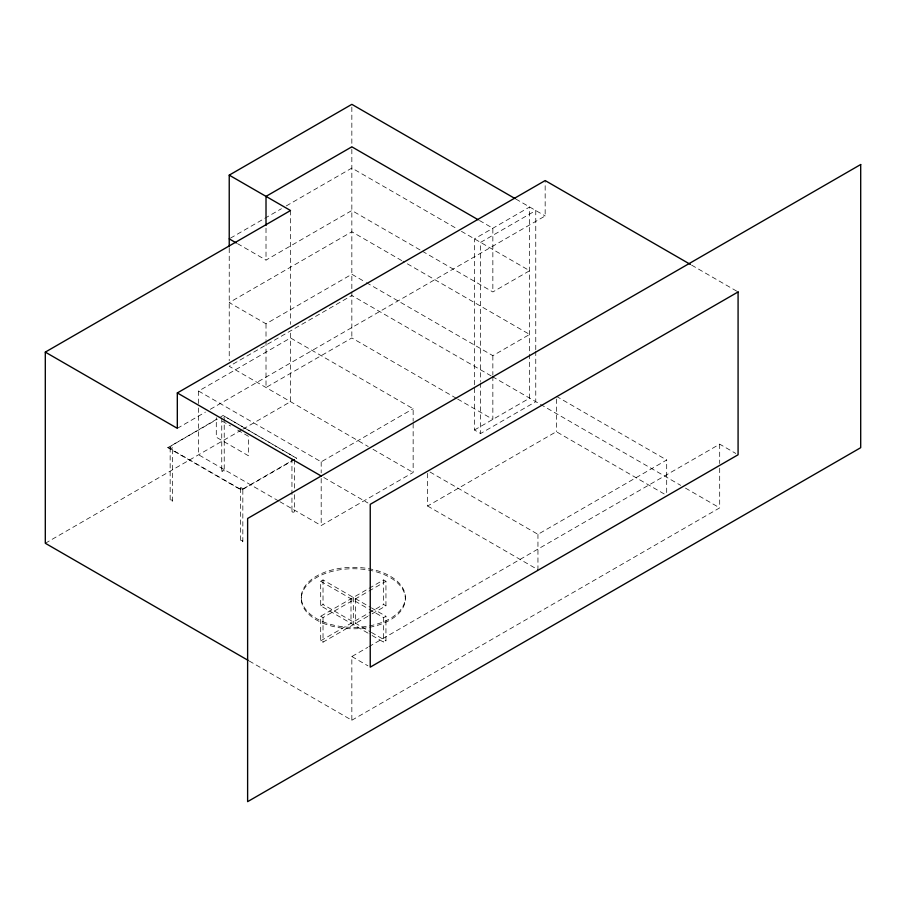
<?xml version="1.0" encoding="UTF-8"?>
<svg xmlns="http://www.w3.org/2000/svg" width="906" height="906" viewBox="0 0 906 906"><rect width="100%" height="100%" fill="white"/><g stroke="black" fill="none" stroke-linecap="round" stroke-linejoin="round"><path stroke-width="0.68" stroke-dasharray="4.53 3.4" d="M230.441 238.153L281.426 208.72M286.285 205.911L351.845 168.063L456.567 228.527M237.531 243.646L266.013 260.09L351.845 210.532L421.131 250.543M401.766 260.6L351.845 231.777L229.229 302.57L266.013 323.804L351.845 274.246L365.209 281.97M198.573 403.521L198.573 391.052L290.532 337.961L413.147 408.753L413.147 421.222M177.316 428.334L205.424 412.105M210.317 409.286L545.163 215.956L545.163 180.566M456.386 398.323L351.845 337.961L266.013 387.519L266.013 341.811M294.269 459.693L241.483 490.169L167.916 447.689L219.49 417.564M220.69 416.862L223.091 415.48L296.658 458.311L223.091 415.48M167.916 447.689L217.1 419.297M45.3 543.26L241.732 429.852M242.955 429.15L290.532 401.675L290.532 329.999M422.343 251.245L492.853 291.947L529.636 270.713L461.437 231.336M167.916 447.338L241.483 489.818L294.269 459.342M366.432 282.672L492.853 355.662L529.636 334.427L402.989 261.302M198.573 391.052L321.188 461.845L413.147 408.753M474.461 429.999L529.636 398.142L529.636 206.998L474.461 238.856L474.461 429.999L480.588 433.532L535.763 401.675L535.763 351.086M279.909 501.731L321.188 525.559L413.147 472.468L413.147 422.604M427.587 473.34L427.587 506.012L556.341 431.686L665.48 494.699M367.87 633.056L320.69 605.82L320.69 581.278L323.023 579.931L370.192 607.167M320.69 605.82L323.023 604.483L370.192 631.708M367.768 616.318L323.023 642.15L320.69 640.814L320.69 616.261L367.87 589.025M369.082 588.322L383.623 579.931L385.945 581.278L385.945 605.82L368.98 615.616M320.69 616.261L323.023 617.598L367.768 591.765M368.98 591.074L385.945 581.278M320.69 640.814L367.87 613.577M369.082 612.875L383.623 604.483L385.945 605.82M369.082 609.206L383.623 617.598L385.945 616.261L385.945 640.814L383.623 642.15L369.082 633.758M430.022 472.026L537.949 534.336L666.691 459.999L666.691 495.401M249.252 661.018L351.845 720.236L351.845 656.533L367.734 647.36M368.946 646.646L719.692 444.155L735.785 453.442M351.845 720.236L719.692 507.87L719.692 464.925M691.618 265.118L736.929 291.279M515.831 199.026L545.163 215.956M479.478 220.509L492.853 228.233L492.853 291.947M556.341 396.284L666.691 459.999M491.165 375.922L351.845 295.492L229.229 366.284L368.232 446.533M492.377 376.624L680.712 485.367M685.468 488.108L719.692 507.87M457.598 399.025L492.853 419.376L492.853 376.443M373.023 449.297L413.147 472.468M427.587 506.012L537.949 569.727L537.949 534.336M323.77 477.496L367.938 503M222.242 421.165L230.566 425.979M237.7 430.101L248.414 436.284L248.414 455.752L216.285 437.202L216.285 417.734M278.697 501.029L198.573 454.767L198.573 404.903M371.403 607.858L385.945 616.261M320.69 581.278L367.87 608.504M371.403 632.411L385.945 640.814M351.845 656.533L367.938 665.819M719.692 444.155L719.692 463.544M556.341 399.014L556.341 431.686M535.763 349.671L535.763 210.532L480.588 242.389L480.588 381.528M492.853 355.662L492.853 375.05M480.588 382.932L480.588 433.532M405.344 597.348L405.344 598.764M383.623 579.931L383.623 604.483M383.623 617.598L383.623 642.15M355.65 598.764L355.65 623.317M353.317 597.428L353.317 624.664M351.845 107.123L351.845 147.916M351.845 149.32L351.845 337.961M350.996 598.764L350.996 623.317M323.023 579.931L323.023 604.483M323.023 617.598L323.023 642.15M321.188 461.845L321.188 472.932M321.188 478.47L321.188 525.559M301.302 597.348L301.302 598.764M294.416 459.772L294.416 489.115M294.416 494.699L294.416 511.471A1.234 0.713 0 0 1 292.559 512.083A1.234 0.713 0 0 1 292.559 510.848A1.234 0.713 0 0 1 294.416 511.471M291.947 458.368L291.947 511.471M290.532 210.532L290.532 324.382M266.013 228.233L266.013 260.09M266.013 323.804L266.013 340.43M242.831 488.153A1.234 0.713 0 0 1 240.973 488.776A1.234 0.713 0 0 1 240.973 487.541A1.234 0.713 0 0 1 242.831 488.153L242.831 541.256A1.234 0.713 0 0 1 240.973 541.867A1.234 0.713 0 0 1 240.973 540.633A1.234 0.713 0 0 1 242.831 541.256M240.362 488.153L240.362 541.256M229.229 248.221L229.229 360.735M224.224 470.939A1.234 0.713 0 0 0 222.366 470.327A1.234 0.713 0 0 0 222.366 471.562A1.234 0.713 0 0 0 224.224 470.939L224.224 417.847A1.234 0.713 0 0 0 223.114 417.134M221.755 417.847L221.755 470.939M172.638 447.632A1.234 0.713 0 0 1 170.781 448.244A1.234 0.713 0 0 1 170.781 447.009A1.234 0.713 0 0 1 172.638 447.632L172.638 500.724A1.234 0.713 0 0 1 170.781 501.346A1.234 0.713 0 0 1 170.781 500.112A1.234 0.713 0 0 1 172.638 500.724M170.158 447.632L170.158 500.724M322.796 623.09A52.027 30.034 0 0 0 405.061 601.867A52.027 30.034 0 0 0 332.106 571.346A52.027 30.034 0 0 0 322.796 623.09M322.796 621.675A52.027 30.034 0 0 0 405.061 600.452A52.027 30.034 0 0 0 332.106 569.931A52.027 30.034 0 0 0 322.796 621.675"/><path stroke-width="1.36" d="M229.229 246.817L229.229 175.141L351.845 104.349L515.027 198.561M248.097 660.349L45.3 543.26L45.3 352.117L290.532 210.532L229.229 175.141M45.3 352.117L177.316 428.334L177.316 392.944L545.163 180.566L690.395 264.416M478.266 219.807L351.845 146.829L266.013 196.376L266.013 225.469M229.229 238.856L236.341 242.967M177.316 392.944L321.392 476.126M860.7 164.518L247.621 518.481L247.621 801.651L860.7 447.689L860.7 164.518M738.084 291.947L370.237 504.325L370.237 667.144L738.084 454.767L738.084 291.947"/></g></svg>
